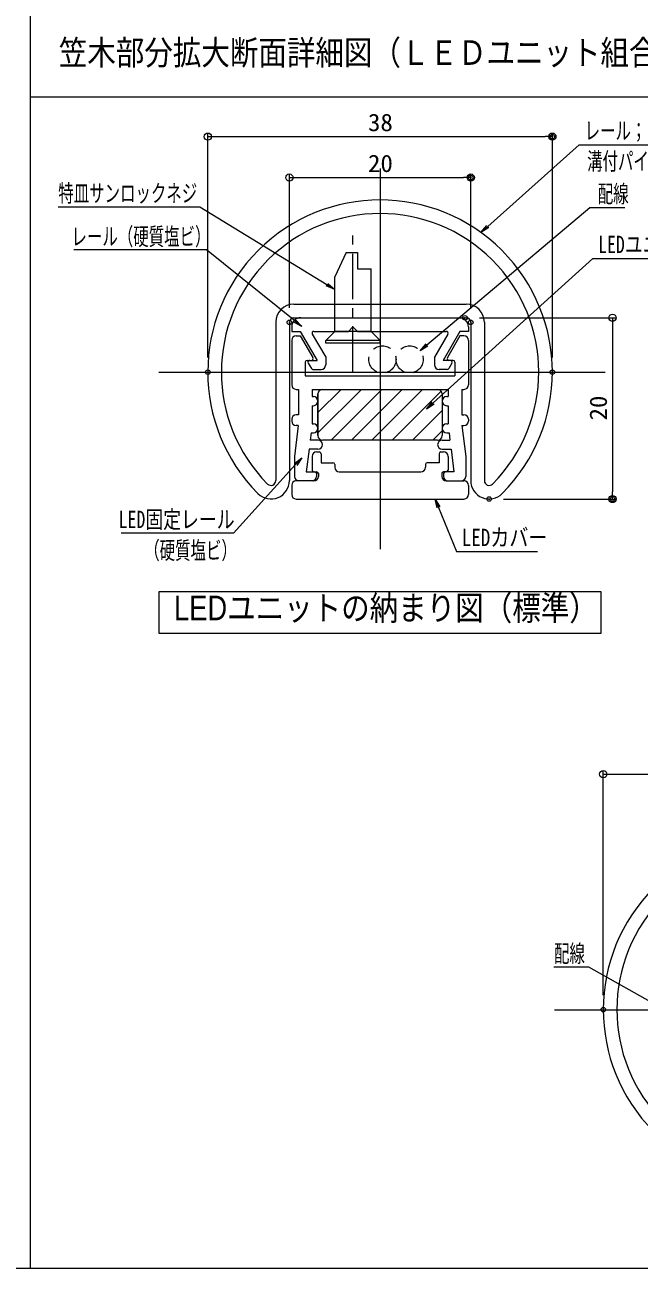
# Model space of a CAD drawing. Units: millimetres, scale not verified, with parts at other scales. Extents: x -1001 to 999, y -692 to 692.
# Drawn here: x -181 to 158, y -692 to -7 of the extents above; entities that cross this region are included whole.
import ezdxf
from ezdxf.enums import TextEntityAlignment as Align

# ---------------------------------------------------------------- set-up
doc = ezdxf.new("R2010")
doc.units = ezdxf.units.MM
doc.header["$LTSCALE"] = 5
doc.header["$PDMODE"] = 32
doc.header["$PDSIZE"] = 2.5
for name, pattern in [('CHAIN1', [8, 5, -1, 1, -1]), ('DASHED1', [1.8, 1.2, -0.6]), ('DASHED2', [3, 2, -1])]:
    doc.linetypes.add(name, pattern=pattern)
for name, color, linetype, lineweight in [('0-0_zumenwaku', 6, 'Continuous', 9), ('0-3_sunpou', 1, 'Continuous', 9), ('0-4_0', 6, 'DASHED1', 9), ('0-5_DEFPOINTS', 7, 'Continuous', 9), ('0-6_center', 5, 'Continuous', 9), ('0-7_1', 3, 'Continuous', 9), ('0-B_GRE_SSD', 134, 'DASHED1', 9), ('1-1_3', 2, 'Continuous', 9), ('1-5_GRE_M', 4, 'Continuous', 9), ('1-6_naka', 4, 'Continuous', 9)]:
    doc.layers.add(name, color=color, linetype=linetype, lineweight=lineweight)
doc.layers.add('0-1_moji', color=2, linetype='Continuous')
doc.styles.add('ＭＳ ゴシック', font='')
doc.styles.add('ＭＳ Ｐゴシック', font='')
doc.styles.get('ＭＳ ゴシック').set_extended_font_data('MS Gothic')
doc.styles.get('ＭＳ Ｐゴシック').set_extended_font_data('MS PGothic')

# ---------------------------------------------------------------- blocks, each defined once
blk = doc.blocks.new('_ORIGIN')
at = {"layer": '0-4_0', "color": 1, "linetype": 'Continuous'}
blk.add_line((0, 0), (-5, 0), dxfattribs=at)
blk.add_circle((0, 0), 2.5, dxfattribs=at)
blk = doc.blocks.new('MLeader29')
at = {"layer": '0-3_sunpou'}
blk.add_line((126.739, -72.837), (210.012, -72.837), dxfattribs=at)
at = {"layer": '0-3_sunpou', "color": 7}
blk.add_line((70.721, -121.194), (74.453, -117.866), dxfattribs=at)
at = {"layer": '0-3_sunpou'}
blk.add_lwpolyline([(74.453, -117.866), (124.939, -72.837), (126.739, -72.837)], dxfattribs=at)
at = {"layer": '0-3_sunpou', "color": 7}
blk.add_lwpolyline([(75.008, -118.488), (70.721, -121.194), (73.898, -117.244)], dxfattribs=at)
at = {"layer": '0-3_sunpou', "color": 2, "style": 'ＭＳ ゴシック', "width": 0.65}
for s, p in [('レール；ステンレス製', (127.878, -72.687)), ('溝付パイプ', (129.239, -89.515))]:
    blk.add_text(s, height=9.604, dxfattribs=at).set_placement(p, align=Align.BOTTOM_LEFT)
blk = doc.blocks.new('MLeader30')
at = {"layer": '0-3_sunpou'}
blk.add_line((-86.149, -107.194), (-162.382, -107.194), dxfattribs=at)
at = {"layer": '0-3_sunpou', "color": 7}
blk.add_line((-9.923, -152.55), (-14.193, -149.948), dxfattribs=at)
at = {"layer": '0-3_sunpou'}
blk.add_lwpolyline([(-14.193, -149.948), (-84.349, -107.194), (-86.149, -107.194)], dxfattribs=at)
at = {"layer": '0-3_sunpou', "color": 7}
blk.add_lwpolyline([(-13.759, -149.236), (-9.923, -152.55), (-14.626, -150.659)], dxfattribs=at)
at = {"layer": '0-3_sunpou', "color": 2, "style": 'ＭＳ ゴシック', "width": 0.65}
blk.add_text('特皿サンロックネジ', height=9.604, dxfattribs=at).set_placement((-162.382, -107.172), align=Align.BOTTOM_LEFT)
blk = doc.blocks.new('MLeader31')
at = {"layer": '0-3_sunpou', "color": 7}
blk.add_line((-28.126, -245.449), (-31.475, -249.162), dxfattribs=at)
at = {"layer": '0-3_sunpou'}
blk.add_line((-67.495, -287.097), (-127.765, -287.097), dxfattribs=at)
at = {"layer": '0-3_sunpou', "color": 7}
blk.add_lwpolyline([(-32.094, -248.604), (-28.126, -245.449), (-30.856, -249.72)], dxfattribs=at)
at = {"layer": '0-3_sunpou'}
blk.add_lwpolyline([(-31.475, -249.162), (-65.695, -287.097), (-67.495, -287.097)], dxfattribs=at)
at = {"layer": '0-3_sunpou', "color": 2, "style": 'ＭＳ ゴシック'}
for s, height, width, p in [('LED固定レール', 9.621, 0.75, (-129.099, -287.129)), ('（硬質塩ビ）', 9.604, 0.65, (-114.982, -304.196))]:
    blk.add_text(s, height=height, dxfattribs=dict(at, width=width)).set_placement(p, align=Align.BOTTOM_LEFT)
blk = doc.blocks.new('MLeader32')
at = {"layer": '0-3_sunpou'}
blk.add_line((132.626, -107.441), (150.08, -107.441), dxfattribs=at)
at = {"layer": '0-3_sunpou', "color": 7}
blk.add_line((37.127, -186.368), (40.951, -183.147), dxfattribs=at)
at = {"layer": '0-3_sunpou'}
blk.add_lwpolyline([(40.951, -183.147), (130.826, -107.441), (132.626, -107.441)], dxfattribs=at)
at = {"layer": '0-3_sunpou', "color": 7}
blk.add_lwpolyline([(41.488, -183.784), (37.127, -186.368), (40.414, -182.51)], dxfattribs=at)
at = {"layer": '0-3_sunpou', "color": 2, "style": 'ＭＳ ゴシック', "width": 0.65}
blk.add_text('配線', height=9.604, dxfattribs=at).set_placement((135.126, -107.504), align=Align.BOTTOM_LEFT)
blk = doc.blocks.new('MLeader33')
at = {"layer": '0-3_sunpou', "color": 7}
blk.add_line((45.434, -268.192), (47.319, -272.824), dxfattribs=at)
at = {"layer": '0-3_sunpou'}
blk.add_line((58.986, -297.075), (101.962, -297.075), dxfattribs=at)
at = {"layer": '0-3_sunpou', "color": 7}
blk.add_lwpolyline([(46.547, -273.138), (45.434, -268.192), (48.091, -272.51)], dxfattribs=at)
at = {"layer": '0-3_sunpou'}
blk.add_lwpolyline([(47.319, -272.824), (57.186, -297.075), (58.986, -297.075)], dxfattribs=at)
at = {"layer": '0-3_sunpou', "color": 2, "style": 'ＭＳ ゴシック', "width": 0.8}
blk.add_text('LEDカバー', height=9.621, dxfattribs=at).set_placement((60.153, -297.086), align=Align.BOTTOM_LEFT)
blk = doc.blocks.new('MLeader39')
at = {"layer": '0-3_sunpou'}
blk.add_line((-82.389, -130.801), (-153.714, -130.801), dxfattribs=at)
at = {"layer": '0-3_sunpou', "color": 7}
blk.add_line((-28.126, -173.102), (-32.018, -169.964), dxfattribs=at)
at = {"layer": '0-3_sunpou'}
blk.add_lwpolyline([(-32.018, -169.964), (-80.589, -130.801), (-82.389, -130.801)], dxfattribs=at)
at = {"layer": '0-3_sunpou', "color": 7}
blk.add_lwpolyline([(-31.495, -169.315), (-28.126, -173.102), (-32.541, -170.612)], dxfattribs=at)
at = {"layer": '0-3_sunpou', "color": 2, "style": 'ＭＳ ゴシック', "width": 0.65}
blk.add_text('レール（硬質塩ビ）', height=9.604, dxfattribs=at).set_placement((-155.075, -131.052), align=Align.BOTTOM_LEFT)
blk = doc.blocks.new('MLeader47')
at = {"layer": '0-3_sunpou'}
blk.add_line((134.146, -135.567), (184.739, -135.567), dxfattribs=at)
at = {"layer": '0-3_sunpou', "color": 7}
blk.add_line((40.612, -218.553), (44.32, -215.199), dxfattribs=at)
at = {"layer": '0-3_sunpou'}
blk.add_lwpolyline([(44.32, -215.199), (132.346, -135.567), (134.146, -135.567)], dxfattribs=at)
at = {"layer": '0-3_sunpou', "color": 7}
blk.add_lwpolyline([(44.879, -215.817), (40.612, -218.553), (43.761, -214.581)], dxfattribs=at)
at = {"layer": '0-3_sunpou', "color": 2, "style": 'ＭＳ ゴシック', "width": 0.75}
blk.add_text('LEDユニット', height=9.604, dxfattribs=at).set_placement((135.312, -135.418), align=Align.BOTTOM_LEFT)
blk = doc.blocks.new('MLeader49')
at = {"layer": '0-3_sunpou'}
blk.add_line((128.419, -526.539), (110.966, -526.539), dxfattribs=at)
at = {"layer": '0-3_sunpou', "color": 7}
blk.add_line((205.499, -568.84), (201.14, -566.39), dxfattribs=at)
at = {"layer": '0-3_sunpou'}
blk.add_lwpolyline([(201.14, -566.39), (130.219, -526.539), (128.419, -526.539)], dxfattribs=at)
at = {"layer": '0-3_sunpou', "color": 7}
blk.add_lwpolyline([(201.548, -565.664), (205.499, -568.84), (200.731, -567.117)], dxfattribs=at)
at = {"layer": '0-3_sunpou', "color": 2, "style": 'ＭＳ ゴシック', "width": 0.65}
blk.add_text('配線', height=9.604, dxfattribs=at).set_placement((110.966, -526.602), align=Align.BOTTOM_LEFT)

msp = doc.modelspace()

# ---------------------------------------------------------------- linework, layer by layer
at = {"layer": '0-0_zumenwaku'}
for p, q in [((-177.842, 692.5), (-177.842, -692.5)), ((-177.842, -46.309), (644.158, -46.309))]:
    msp.add_line(p, q, dxfattribs=at)
msp.add_lwpolyline([(-1000.842, -692.5), (999.158, -692.5), (999.158, 692.5), (-1000.842, 692.5)], close=True, dxfattribs=at)
at = {"layer": '0-3_sunpou'}
for p, q in [((-79.923, -190.192), (-79.923, -66.266)), ((-75.923, -68.266), (106.077, -68.266)), ((110.077, -190.192), (110.077, -66.266)), ((-34.923, -162.692), (-34.923, -88.863)), ((65.077, -162.692), (65.077, -88.863)), ((-30.923, -90.863), (61.077, -90.863)), ((69.864, -168.192), (145.217, -168.192)), ((143.217, -172.192), (143.217, -264.192)), ((83.224, -268.192), (145.217, -268.192)), ((138.158, -541.934), (138.158, -418.008)), ((142.158, -420.008), (324.158, -420.008))]:
    msp.add_line(p, q, dxfattribs=at)
at = {"layer": '0-4_0', "color": 5, "linetype": 'CHAIN1'}
msp.add_line((0.077, -197.846), (0.077, -121.613), dxfattribs=at)
at = {"layer": '0-4_0', "linetype": 'Continuous'}
for p, q in [((-3.675, -132.192), (-9.923, -145.578)), ((-3.675, -132.192), (2.606, -132.192)), ((2.606, -132.192), (2.606, -141.286)), ((2.606, -141.286), (10.077, -141.286)), ((10.077, -175.692), (10.077, -141.286)), ((-9.923, -175.692), (-9.923, -145.578)), ((-9.923, -175.692), (-14.923, -180.692)), ((10.077, -175.692), (-9.923, -175.692)), ((10.077, -175.692), (15.077, -180.692)), ((-14.923, -182.192), (-14.923, -180.692)), ((15.077, -180.692), (-14.923, -180.692)), ((15.077, -182.192), (-14.923, -182.192)), ((15.077, -182.192), (15.077, -180.692))]:
    msp.add_line(p, q, dxfattribs=at)
at = {"layer": '0-4_0', "color": 7, "linetype": 'Continuous'}
for p, q in [((-19.173, -220.465), (-6.401, -207.692)), ((-19.173, -231.69), (4.825, -207.692)), ((-19.173, -233.192), (-19.173, -210.192)), ((-19.173, -210.192), (-19.173, -233.192)), ((-18.769, -208.835), (-18.031, -208.097)), ((-16.673, -207.692), (46.827, -207.692)), ((-16.673, -207.692), (46.827, -207.692)), ((-11.95, -235.692), (16.05, -207.692)), ((-0.725, -235.692), (27.275, -207.692)), ((10.501, -235.692), (38.501, -207.692)), ((21.726, -235.692), (48.774, -208.644)), ((49.327, -210.192), (49.327, -233.192)), ((49.327, -210.192), (49.327, -233.192)), ((32.951, -235.692), (49.327, -219.317)), ((44.176, -235.692), (49.327, -230.542)), ((46.827, -235.692), (-16.673, -235.692)), ((46.827, -235.692), (-16.673, -235.692))]:
    msp.add_line(p, q, dxfattribs=at)
for centre, start, end in [((-16.673, -210.192), 90, 180), ((-16.673, -210.192), 90, 180), ((46.827, -210.192), 0, 90), ((46.827, -210.192), 0, 90), ((-16.673, -233.192), 180, 270), ((-16.673, -233.192), 180, 270), ((46.827, -233.192), 270, 0), ((46.827, -233.192), 270, 0)]:
    msp.add_arc(centre, 2.5, start, end, dxfattribs=at)
at = {"layer": '0-5_DEFPOINTS'}
for p in [(110.077, -68.266), (65.077, -90.863), (-34.923, -170.692), (61.864, -168.192), (65.077, -170.692), (-79.923, -198.192), (110.077, -198.192), (75.224, -268.192), (143.217, -268.192), (138.158, -549.934)]:
    msp.add_point(p, dxfattribs=at)
at = {"layer": '0-6_center'}
for p, q in [((15.077, -85.767), (15.077, -295.803)), ((-106.885, -198.192), (139.229, -198.192)), ((111.197, -549.934), (357.31, -549.934))]:
    msp.add_line(p, q, dxfattribs=at)
at = {"layer": '0-7_1'}
for p, q in [((-32.423, -160.692), (62.577, -160.692)), ((-42.423, -170.692), (-42.423, -258.045)), ((-34.923, -170.692), (-34.923, -258.045)), ((-32.423, -168.192), (62.577, -168.192)), ((65.077, -170.692), (65.077, -258.045)), ((72.577, -170.692), (72.577, -258.045))]:
    msp.add_line(p, q, dxfattribs=at)
for centre, radius, start, end in [((15.077, -198.192), 95, 315.14031, 224.85969), ((15.077, -198.192), 87.5, 315.14031, 224.85969), ((-32.423, -170.692), 10, 90, 180), ((62.577, -170.692), 10, 0, 90), ((-32.423, -170.692), 2.5, 90, 180), ((62.577, -170.692), 2.5, 360, 90), ((-45.07, -258.045), 10.147, 224.85969, 0), ((-45.07, -258.045), 2.647, 224.85969, 0), ((75.224, -258.045), 10.147, 180, 315.14031), ((75.224, -258.045), 2.647, 180, 315.14031), ((233.158, -549.934), 95, 315.14031, 224.85969), ((233.158, -549.934), 87.5, 315.14031, 224.85969)]:
    msp.add_arc(centre, radius, start, end, dxfattribs=at)
at = {"layer": '0-B_GRE_SSD', "color": 7, "linetype": 'DASHED2'}
for centre in [(16.394, -191.204), (31.394, -191.204)]:
    msp.add_circle(centre, 7.5, dxfattribs=at)
at = {"layer": '1-1_3'}
msp.add_lwpolyline([(-106.708, -319.133), (136.862, -319.133), (136.862, -342.294), (-106.708, -342.294)], close=True, dxfattribs=at)
at = {"layer": '1-5_GRE_M'}
for p, q in [((-22.423, -244.692), (-22.423, -252.192)), ((-19.923, -242.192), (-18.423, -242.192)), ((-17.423, -243.192), (-17.423, -248.192)), ((47.577, -243.192), (47.577, -248.192)), ((48.577, -242.192), (50.077, -242.192)), ((52.577, -244.692), (52.577, -252.192)), ((-21.423, -253.192), (-20.923, -253.192)), ((-21.423, -253.192), (-19.923, -253.192)), ((-17.423, -248.192), (-10.92, -248.192)), ((-9.92, -249.192), (-9.92, -250.692)), ((-7.42, -253.192), (37.574, -253.192)), ((40.074, -249.192), (40.074, -250.692)), ((47.577, -248.192), (41.074, -248.192)), ((51.577, -253.192), (50.077, -253.192)), ((51.577, -253.192), (51.077, -253.192)), ((-21.423, -258.192), (-31.173, -258.192)), ((-21.423, -258.192), (-29.483, -258.192)), ((-18.923, -254.192), (-18.923, -255.692)), ((49.077, -254.192), (49.077, -255.692)), ((51.577, -258.192), (59.636, -258.192)), ((51.577, -258.192), (61.327, -258.192)), ((-33.673, -260.692), (-33.673, -265.692)), ((63.827, -260.692), (63.827, -265.692)), ((-31.173, -268.192), (61.327, -268.192))]:
    msp.add_line(p, q, dxfattribs=at)
for centre, radius, start, end in [((-19.923, -244.692), 2.5, 90, 180), ((-18.423, -243.192), 1, 0, 90), ((48.577, -243.192), 1, 90, 180), ((50.077, -244.692), 2.5, 0, 90), ((-21.423, -252.192), 1, 180, 270), ((-19.923, -254.192), 1, 0, 90), ((-10.92, -249.192), 1, 0, 90), ((-7.42, -250.692), 2.5, 180, 270), ((37.574, -250.692), 2.5, 270, 0), ((41.074, -249.192), 1, 90, 180), ((50.077, -254.192), 1, 90, 180), ((51.577, -252.192), 1, 270, 0), ((-31.173, -260.692), 2.5, 90, 180), ((-21.423, -255.692), 2.5, 270, 0), ((51.577, -255.692), 2.5, 180, 270), ((61.327, -260.692), 2.5, 0, 90), ((-31.173, -265.692), 2.5, 180, 270), ((61.327, -265.692), 2.5, 270, 0)]:
    msp.add_arc(centre, radius, start, end, dxfattribs=at)
at = {"layer": '1-6_naka'}
for p, q in [((-28.673, -168.192), (58.827, -168.192)), ((-33.673, -173.192), (-33.673, -175.692)), ((-33.673, -175.692), (-28.923, -175.692)), ((-31.173, -178.192), (-28.967, -178.192)), ((-28.967, -178.192), (-22.039, -190.192)), ((-28.923, -175.692), (-19.686, -191.692)), ((-22.284, -177.192), (-14.923, -189.941)), ((-21.418, -175.692), (-2.328, -175.692)), ((0.077, -173.192), (-2.423, -175.692)), ((0.077, -173.192), (2.577, -175.692)), ((2.577, -175.692), (51.577, -175.692)), ((52.437, -177.192), (45.077, -189.941)), ((59.077, -175.692), (49.839, -191.692)), ((59.121, -178.192), (52.193, -190.192)), ((63.827, -175.692), (59.077, -175.692)), ((61.327, -178.192), (59.121, -178.192)), ((63.827, -173.192), (63.827, -175.692)), ((-33.673, -180.692), (-33.673, -205.192)), ((63.827, -180.692), (63.827, -205.192)), ((-25.173, -191.692), (-22.905, -191.692)), ((-23.691, -191.692), (-19.686, -191.692)), ((-14.923, -189.941), (-14.923, -194.192)), ((45.077, -189.941), (45.077, -194.192)), ((53.849, -191.692), (49.839, -191.692)), ((55.327, -191.692), (53.059, -191.692)), ((-26.173, -192.692), (-26.173, -200.192)), ((-24.557, -193.192), (-22.825, -196.192)), ((-21.959, -196.692), (-17.423, -196.692)), ((52.113, -196.692), (47.577, -196.692)), ((54.711, -193.192), (52.979, -196.192)), ((56.327, -192.692), (56.327, -200.192)), ((-31.173, -207.692), (-29.923, -207.692)), ((-29.923, -207.692), (-29.923, -221.692)), ((-22.423, -207.692), (52.577, -207.692)), ((-22.423, -207.692), (-22.423, -211.692)), ((-22.423, -211.692), (-21.673, -211.692)), ((51.827, -211.692), (52.577, -211.692)), ((52.577, -207.692), (52.577, -211.692)), ((60.077, -207.692), (61.327, -207.692)), ((60.077, -207.692), (60.077, -221.692)), ((-22.423, -216.692), (-22.423, -226.692)), ((-22.423, -216.692), (-21.673, -216.692)), ((-19.173, -214.192), (-19.123, -214.192)), ((49.327, -214.192), (49.377, -214.192)), ((51.827, -216.692), (52.577, -216.692)), ((52.577, -216.692), (52.577, -226.692)), ((-33.673, -224.192), (-33.673, -225.192)), ((-29.923, -221.692), (-31.173, -221.692)), ((60.077, -221.692), (61.327, -221.692)), ((63.827, -224.192), (63.827, -225.192)), ((-30.018, -227.692), (-32.173, -244.79)), ((-30.018, -227.692), (-31.173, -227.692)), ((-22.963, -231.692), (-23.467, -235.692)), ((-22.963, -231.692), (-21.673, -231.692)), ((-22.423, -226.692), (-21.673, -226.692)), ((-19.173, -229.192), (-19.123, -229.192)), ((49.327, -229.192), (49.377, -229.192)), ((51.827, -226.692), (52.577, -226.692)), ((51.827, -231.692), (53.116, -231.692)), ((53.116, -231.692), (53.62, -235.692)), ((60.171, -227.692), (61.327, -227.692)), ((-19.173, -235.692), (-23.467, -235.692)), ((49.327, -235.692), (53.62, -235.692)), ((-32.173, -244.79), (-32.173, -255.692)), ((-24.097, -240.692), (-25.673, -253.192)), ((-19.173, -240.692), (-24.097, -240.692)), ((49.327, -240.692), (54.251, -240.692)), ((54.251, -240.692), (55.827, -253.192)), ((-25.673, -253.192), (-20.923, -253.192)), ((55.827, -253.192), (51.064, -253.192)), ((-22.423, -258.192), (-29.673, -258.192)), ((-19.923, -254.173), (-19.923, -255.713)), ((50.077, -254.192), (50.077, -255.692)), ((52.577, -258.192), (59.827, -258.192))]:
    msp.add_line(p, q, dxfattribs=at)
for points in [[(-26.173, -200.192), (15.077, -200.192), (56.327, -200.192)], [(60.171, -227.692), (62.327, -244.79), (62.327, -255.692)]]:
    msp.add_lwpolyline(points, dxfattribs=at)
for centre, radius, start, end in [((-28.673, -173.192), 5, 90, 180), ((58.827, -173.192), 5, 0, 90), ((-31.173, -180.692), 2.5, 90, 180), ((-21.418, -176.692), 1, 90, 210), ((51.571, -176.692), 1, 330, 90), ((61.327, -180.692), 2.5, 0, 90), ((-25.173, -192.692), 1, 90, 180), ((-23.691, -192.692), 1, 90, 210), ((-22.905, -190.692), 1, 270, 30), ((53.059, -190.692), 1, 150, 270), ((53.845, -192.692), 1, 330, 90), ((55.327, -192.692), 1, 0, 90), ((-21.959, -195.692), 1, 210, 270), ((-17.423, -194.192), 2.5, 270, 0), ((47.577, -194.192), 2.5, 180, 270), ((52.113, -195.692), 1, 270, 330), ((-31.173, -205.192), 2.5, 180, 270), ((61.327, -205.192), 2.5, 270, 0), ((-21.673, -214.192), 2.5, 0, 90), ((51.827, -214.192), 2.5, 90, 180), ((-21.673, -214.192), 2.5, 270, 0), ((51.827, -214.192), 2.5, 180, 270), ((-31.173, -224.192), 2.5, 90, 180), ((-31.173, -225.192), 2.5, 180, 270), ((61.327, -224.192), 2.5, 0, 90), ((61.327, -225.192), 2.5, 270, 0), ((-21.673, -229.192), 2.5, 0, 90), ((-21.673, -229.192), 2.5, 270, 0), ((51.827, -229.192), 2.5, 90, 180), ((51.827, -229.192), 2.5, 180, 270), ((-19.173, -238.192), 2.5, 270, 90), ((49.327, -238.192), 2.5, 90, 270), ((-20.923, -254.192), 1, 0, 90), ((51.077, -254.192), 1, 90, 180), ((-29.673, -255.692), 2.5, 180, 270), ((-22.423, -255.692), 2.5, 270, 0), ((52.577, -255.692), 2.5, 180, 270), ((59.827, -255.692), 2.5, 270, 0)]:
    msp.add_arc(centre, radius, start, end, dxfattribs=at)

# ---------------------------------------------------------------- block references
at = {"layer": '0-3_sunpou'}
for name in ['MLeader29', 'MLeader30', 'MLeader32', 'MLeader39', 'MLeader47', 'MLeader31', 'MLeader33', 'MLeader49']:
    msp.add_blockref(name, (0, 0), dxfattribs=at)
at = {"layer": '0-3_sunpou', "xscale": 0.8, "yscale": 0.8}
for p, rotation in [((-79.923, -68.266), 180), ((-34.923, -90.863), 180), ((143.217, -168.192), 90), ((143.217, -268.192), 270), ((138.158, -420.008), 180)]:
    msp.add_blockref('_ORIGIN', p, dxfattribs=dict(at, rotation=rotation))
for p in [(110.077, -68.266), (65.077, -90.863)]:
    msp.add_blockref('_ORIGIN', p, dxfattribs=at)

# ---------------------------------------------------------------- texts
at = {"layer": '0-1_moji', "style": 'ＭＳ Ｐゴシック', "width": 0.85}
for s, p in [('笠木部分拡大断面詳細図（ＬＥＤユニット組合せ例）\u3000\u3000', (-162.078, -32.74)), ('LEDユニットの納まり図（標準）', (-98.592, -339.141))]:
    msp.add_text(s, height=13.56, dxfattribs=at).set_placement(p, align=Align.BOTTOM_LEFT)
at = {"layer": '0-3_sunpou', "color": 2, "style": 'ＭＳ ゴシック', "width": 1.05}
for s, p in [('38', (8.41, -68.117)), ('20', (8.41, -90.713))]:
    msp.add_text(s, height=9.604, dxfattribs=at).set_placement(p, align=Align.BOTTOM_LEFT)
msp.add_text('20', height=9.604, rotation=90, dxfattribs=at).set_placement((143.067, -224.859), align=Align.BOTTOM_LEFT)

doc.saveas('drawing.dxf')
